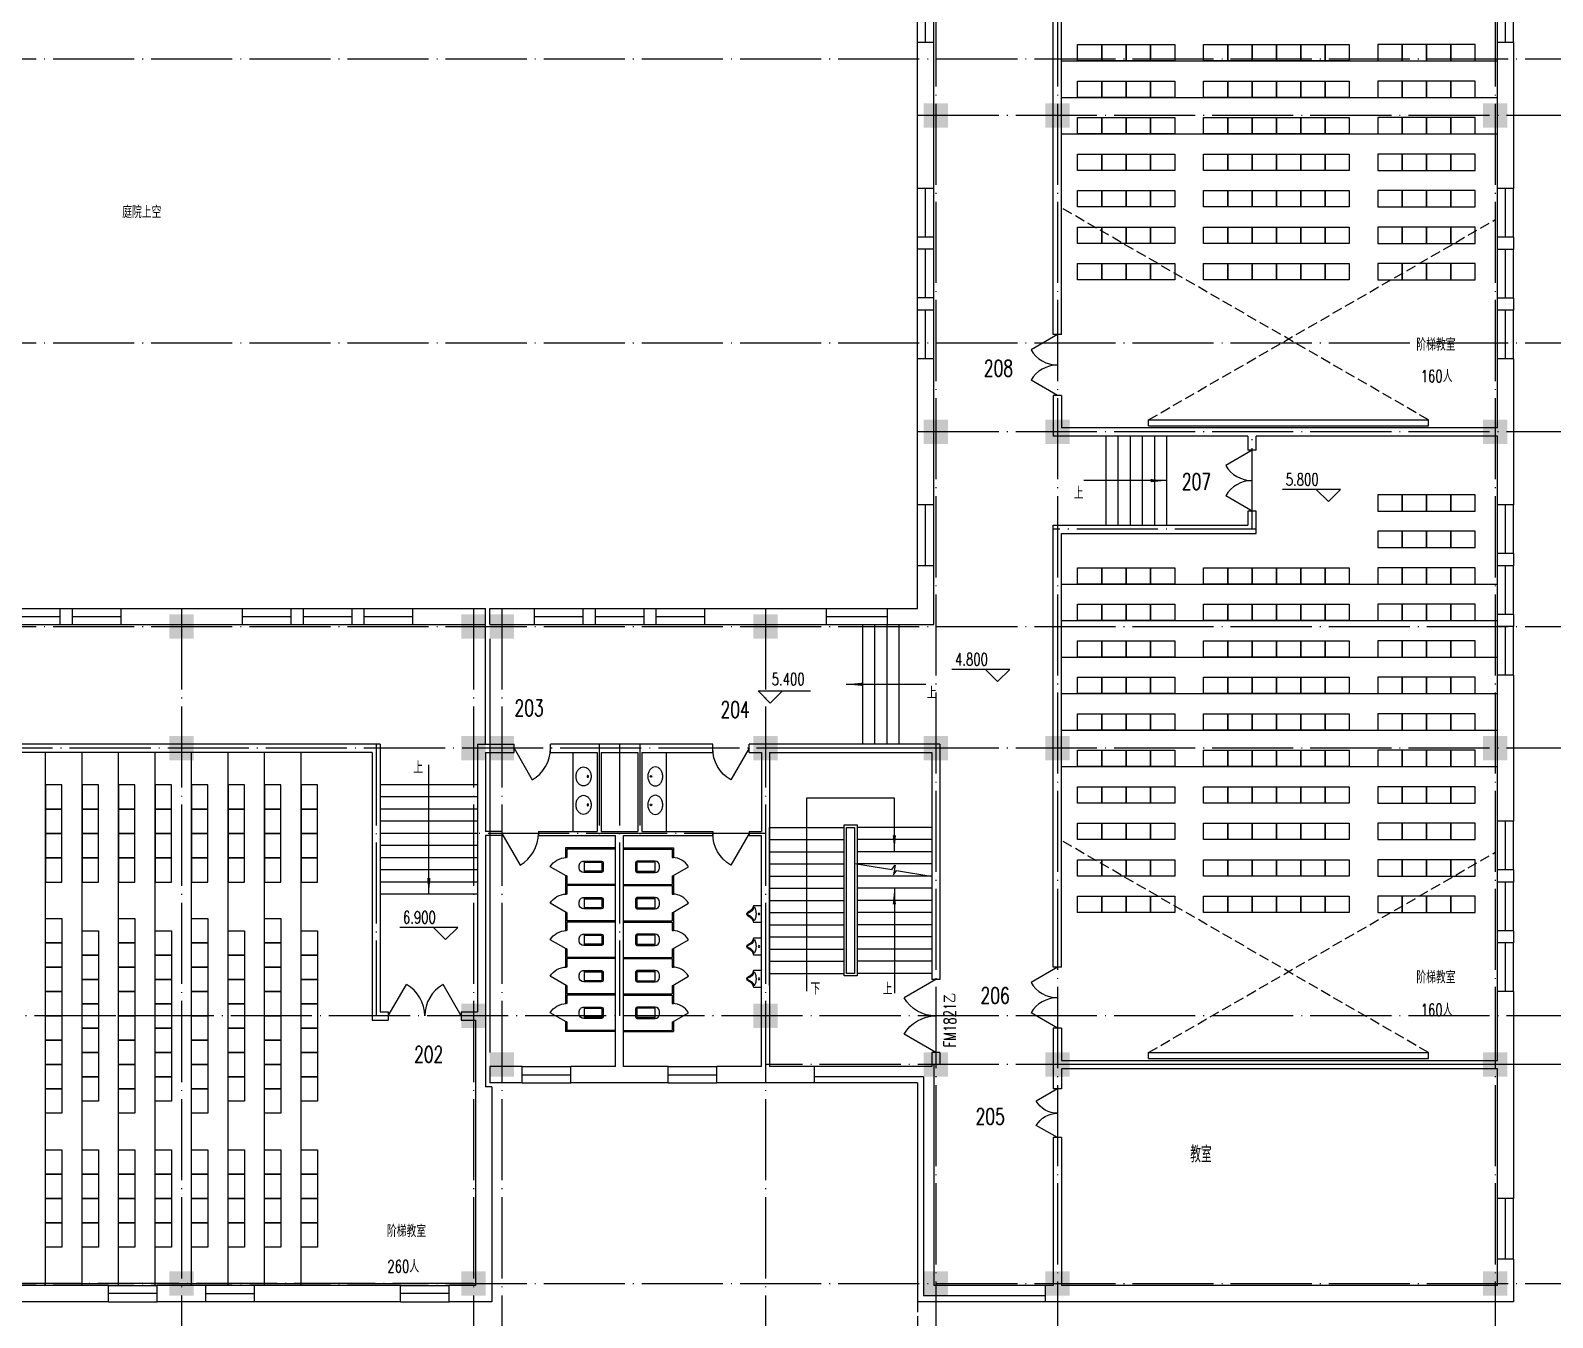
# Model space of a CAD drawing. Extents: x 165127 to 1058185, y 60808 to 144908.
# Drawn here: x 441158 to 478695, y 78016 to 109753 of the extents above; entities that cross this region are included whole.
import ezdxf
from ezdxf.enums import TextEntityAlignment as Align

# ---------------------------------------------------------------- set-up
doc = ezdxf.new("R2010")
doc.units = 0
doc.header["$LTSCALE"] = 1000
doc.linetypes.add('DASH', pattern=[0.35, 0.25, -0.1])
doc.linetypes.add('DOTE', pattern=[2.42, 2, -0.2, 0.02, -0.2])
doc.layers.get('0').update_dxf_attribs({"linetype": 'CONTINUOUS'})
for name, color, linetype in [('COLUMN', 7, 'CONTINUOUS'), ('DOTE', 1, 'DOTE'), ('F', 252, 'CONTINUOUS'), ('LVTRY', 6, 'CONTINUOUS'), ('LVTRY_WINDOW', 7, 'CONTINUOUS'), ('PUB_DIM', 3, 'CONTINUOUS'), ('PUB_TEXT', 7, 'CONTINUOUS'), ('STAIR', 3, 'CONTINUOUS'), ('WALL', 255, 'CONTINUOUS'), ('WINDOW', 2, 'CONTINUOUS'), ('WINDOW_TEXT', 7, 'CONTINUOUS'), ('面积注记', 7, 'CONTINUOUS')]:
    doc.layers.add(name, color=color, linetype=linetype)
doc.styles.add('_HZTXT', font='romans.shx', dxfattribs={"width": 0.7, "bigfont": 'z.shx'})
doc.styles.add('DIM_FONT', font='SIMPLEX.shx', dxfattribs={"width": 0.7})
doc.styles.add('SIMPLEX', font='SIMPLEX.SHX')

# ---------------------------------------------------------------- blocks, each defined once
blk = doc.blocks.new('_DBLK1')
for p, q in [((-0.5, 0), (-0.25, -0.433)), ((0.5, 0), (0.25, -0.433))]:
    blk.add_line(p, q)
for centre, start, end in [((-0.5, 0), 300, 0), ((0.5, 0), 180, 240)]:
    blk.add_arc(centre, 0.5, start, end)
at = {"layer": 'WINDOW_TEXT', "style": 'SIMPLEX', "flags": 9}
blk.add_attdef('A', text='', height=1, dxfattribs=at).set_placement((0, 1.5), align=Align.MIDDLE)
blk = doc.blocks.new('_DBLK')
blk.add_line((-0.5, 0), (0, -0.866))
blk.add_arc((-0.5, 0), 1, 300, 0)
at = {"layer": 'WINDOW_TEXT', "style": 'SIMPLEX', "flags": 9}
blk.add_attdef('A', text='', height=1, dxfattribs=at).set_placement((0, 1.5), align=Align.MIDDLE)
blk = doc.blocks.new('_LV6')
for p, q in [((-140, -340), (-140, -780)), ((-110, -340), (-110, -770)), ((100, -300), (-100, -300)), ((100, -330), (-100, -330)), ((110, -770), (110, -340)), ((140, -780), (140, -340)), ((140, -770), (-140, -770)), ((-30, -890), (30, -890))]:
    blk.add_line(p, q)
for centre, radius, start, end in [((-100, -340), 40, 90, 180), ((-100, -340), 10, 90, 180), ((100, -340), 40, 0, 90), ((100, -340), 10, 0, 90), ((-30, -780), 110, 180, 270), ((30, -780), 110, 270, 0)]:
    blk.add_arc(centre, radius, start, end)
blk = doc.blocks.new('_LV8')
for p, q in [((-205, 0), (205, 0)), ((-205, -191), (-205, 0)), ((205, 0), (205, -191))]:
    blk.add_line(p, q)
blk.add_circle((0, -60), 20)
for centre, radius, start, end in [((-243, -391), 203, 19.2639, 79.2894), ((-152, -175), 10, 114.1084, 248.1394), ((5, -526), 395, 66.6675, 114.1084), ((-243, -401), 233, 19.2639, 68.1394), ((0, -306), 54, 199.2639, 269.7777), ((0, -316), 24, 199.2639, 269.4998), ((0, -306), 54, 270.2223, 340.7361), ((0, -316), 24, 270.5002, 340.7361), ((243, -401), 233, 110.4941, 160.7361), ((243, -391), 203, 100.7106, 160.7361), ((158, -173), 10, 290.4941, 66.6675)]:
    blk.add_arc(centre, radius, start, end)
blk = doc.blocks.new('A$C407C5CBC')
at = {"layer": 'F'}
blk.add_lwpolyline([(0, 600), (400, 600), (400, 0), (0, 0)], close=True, dxfattribs=at)
blk = doc.blocks.new('_FZH')
blk.add_solid([(-0.5, -0.5), (0.5, -0.5), (-0.5, 0.5), (0.5, 0.5)])
blk = doc.blocks.new('_LV4')
blk.add_lwpolyline([(0, -520, 0.078966), (92, -505, 0.088152), (166, -466, 0.105269), (218, -403, 0.121685), (235, -335, 0.121685), (218, -267, 0.105269), (166, -204, 0.088152), (92, -165, 0.078966), (0, -150, 0.078966), (-92, -165, 0.088152), (-166, -204, 0.105269), (-218, -267, 0.121685), (-235, -335, 0.121685), (-218, -403, 0.105269), (-166, -466, 0.088152), (-92, -505, 0.078966)], format="xyb", close=True)
blk.add_circle((0, -230), 20)
blk = doc.blocks.new('_ARROW')
blk.add_solid([(0, 0), (-1, 0.1), (-1, -0.1)])
blk = doc.blocks.new('_WBLK')
for p, q in [((-0.5, 0.5), (0.5, 0.5)), ((-0.5, 0), (0.5, 0)), ((-0.5, -0.5), (0.5, -0.5))]:
    blk.add_line(p, q)
at = {"layer": 'WINDOW_TEXT', "style": 'SIMPLEX', "flags": 9}
blk.add_attdef('A', text='', height=1, dxfattribs=at).set_placement((0, 1.5), align=Align.MIDDLE)
blk = doc.blocks.new('M_B14FAZ')
for p, q in [((-0.5, 0.5), (0.5, 0.5)), ((0.5, 0.021), (-0.5, 0.021)), ((-0.5, -0.5), (0.5, -0.5))]:
    blk.add_line(p, q)

msp = doc.modelspace()

# ---------------------------------------------------------------- linework, layer by layer
at = {"layer": 'DOTE'}
for p, q in [((463483, 139407.6), (463483, 71351.8)), ((466483, 139407.6), (466483, 71351.8)), ((477283, 139407.6), (477283, 71351.8)), ((347336.4, 109053.1), (481979.6, 109053.1)), ((481979.6, 107653.1), (463033, 107653.1)), ((347336.4, 102053.1), (481979.6, 102053.1)), ((481979.6, 99853.1), (463033, 99853.1)), ((471283, 97453.1), (471283, 99853.1)), ((471383, 97453.1), (466383, 97453.1)), ((444883, 95503.1), (444883, 71351.8)), ((452083, 95503.1), (452083, 71351.8)), ((452783, 95503.1), (452783, 71351.8)), ((459283, 95503.1), (459283, 71351.8)), ((347336.4, 95053.1), (481979.6, 95053.1)), ((463483, 92053.1), (426883, 92053.1)), ((449683, 92153.1), (449683, 85453.1)), ((455183, 92153.1), (455183, 89903.1)), ((455683, 92153.1), (455683, 85453.1)), ((456183, 92153.1), (456183, 89903.1)), ((481979.6, 92053.1), (459283, 92053.1)), ((459283, 89953.1), (452083, 89953.1)), ((481979.6, 85453.1), (347336.4, 85453.1)), ((481979.6, 84253.1), (459283, 84253.1)), ((477733, 84253.1), (466383, 84253.1)), ((347336.4, 78853.1), (481979.6, 78853.1)), ((452083, 78853.1), (430483, 78853.1))]:
    msp.add_line(p, q, dxfattribs=at)
at = {"layer": 'F', "linetype": 'DASH'}
for p, q in [((475633, 100153.1), (466583, 105378.1)), ((468733, 100153.1), (477283, 105089.4)), ((475633, 84553.1), (466583, 89778.1)), ((468733, 84553.1), (477283, 89489.4))]:
    msp.add_line(p, q, dxfattribs=at)
at = {"layer": 'LVTRY'}
for p, q in [((466583, 109003.1), (477333, 109003.1)), ((466583, 108103.1), (477333, 108103.1)), ((466583, 107203.1), (477333, 107203.1)), ((468733, 100003.1), (468733, 100153.1)), ((468733, 100153.1), (475633, 100153.1)), ((468733, 100003.1), (475633, 100003.1)), ((475633, 100003.1), (475633, 100153.1)), ((466583, 96103.1), (477333, 96103.1)), ((466583, 95203.1), (477333, 95203.1)), ((466583, 94303.1), (477333, 94303.1)), ((466583, 93403.1), (477333, 93403.1)), ((466583, 92503.1), (477333, 92503.1)), ((441533, 78803.1), (441533, 91953.1)), ((442433, 78803.1), (442433, 91953.1)), ((443333, 78803.1), (443333, 91953.1)), ((444233, 78803.1), (444233, 91953.1)), ((445133, 78803.1), (445133, 91953.1)), ((446033, 78803.1), (446033, 91953.1)), ((446933, 78803.1), (446933, 91953.1)), ((447833, 78803.1), (447833, 91953.1)), ((454533.3, 91953.1), (454533.3, 90003.1)), ((456832.7, 91953.1), (456832.7, 90003.1)), ((466583, 91603.1), (477333, 91603.1)), ((454353, 89597.1), (454353, 89357.1)), ((455583, 89597.1), (454353, 89597.1)), ((454383, 89357.1), (454353, 89357.1)), ((454383, 89567.1), (454383, 89357.1)), ((455583, 89567.1), (454383, 89567.1)), ((455783, 89597.1), (457013, 89597.1)), ((455783, 89567.1), (456983, 89567.1)), ((456983, 89567.1), (456983, 89357.1)), ((456983, 89357.1), (457013, 89357.1)), ((457013, 89597.1), (457013, 89357.1)), ((454353, 88907.1), (454353, 88457.1)), ((454383, 88907.1), (454353, 88907.1)), ((454383, 88907.1), (454383, 88697.1)), ((455583, 88697.1), (454383, 88697.1)), ((454383, 88667.1), (454383, 88457.1)), ((455583, 88667.1), (454383, 88667.1)), ((455783, 88697.1), (456983, 88697.1)), ((455783, 88667.1), (456983, 88667.1)), ((456983, 88907.1), (457013, 88907.1)), ((456983, 88907.1), (456983, 88697.1)), ((456983, 88667.1), (456983, 88457.1)), ((457013, 88907.1), (457013, 88457.1)), ((454383, 88457.1), (454353, 88457.1)), ((456983, 88457.1), (457013, 88457.1)), ((454353, 88007.1), (454353, 87557.1)), ((454383, 88007.1), (454353, 88007.1)), ((454383, 88007.1), (454383, 87797.1)), ((456983, 88007.1), (457013, 88007.1)), ((456983, 88007.1), (456983, 87797.1)), ((457013, 88007.1), (457013, 87557.1)), ((454383, 87557.1), (454353, 87557.1)), ((455583, 87797.1), (454383, 87797.1)), ((454383, 87767.1), (454383, 87557.1)), ((455583, 87767.1), (454383, 87767.1)), ((455783, 87797.1), (456983, 87797.1)), ((455783, 87767.1), (456983, 87767.1)), ((456983, 87767.1), (456983, 87557.1)), ((456983, 87557.1), (457013, 87557.1)), ((454353, 87107.1), (454353, 86657.1)), ((454383, 87107.1), (454353, 87107.1)), ((454383, 87107.1), (454383, 86897.1)), ((456983, 87107.1), (457013, 87107.1)), ((456983, 87107.1), (456983, 86897.1)), ((457013, 87107.1), (457013, 86657.1)), ((455583, 86897.1), (454383, 86897.1)), ((454383, 86867.1), (454383, 86657.1)), ((455583, 86867.1), (454383, 86867.1)), ((455783, 86897.1), (456983, 86897.1)), ((455783, 86867.1), (456983, 86867.1)), ((456983, 86867.1), (456983, 86657.1)), ((454383, 86657.1), (454353, 86657.1)), ((456983, 86657.1), (457013, 86657.1)), ((454383, 86207.1), (454353, 86207.1)), ((454353, 86207.1), (454353, 85757.1)), ((454383, 86207.1), (454383, 85997.1)), ((455583, 85997.1), (454383, 85997.1)), ((454383, 85967.1), (454383, 85757.1)), ((455583, 85967.1), (454383, 85967.1)), ((455783, 85997.1), (456983, 85997.1)), ((455783, 85967.1), (456983, 85967.1)), ((456983, 86207.1), (457013, 86207.1)), ((456983, 86207.1), (456983, 85997.1)), ((456983, 85967.1), (456983, 85757.1)), ((457013, 86207.1), (457013, 85757.1)), ((454383, 85757.1), (454353, 85757.1)), ((456983, 85757.1), (457013, 85757.1)), ((454383, 85307.1), (454353, 85307.1)), ((454353, 85307.1), (454353, 85067.1)), ((454383, 85307.1), (454383, 85097.1)), ((456983, 85307.1), (457013, 85307.1)), ((456983, 85307.1), (456983, 85097.1)), ((457013, 85307.1), (457013, 85067.1)), ((455583, 85067.1), (454353, 85067.1)), ((455583, 85097.1), (454383, 85097.1)), ((455783, 85097.1), (456983, 85097.1)), ((455783, 85067.1), (457013, 85067.1)), ((468733, 84403.1), (468733, 84553.1)), ((468733, 84553.1), (475633, 84553.1)), ((475633, 84403.1), (475633, 84553.1)), ((468733, 84403.1), (475633, 84403.1))]:
    msp.add_line(p, q, dxfattribs=at)
at = {"layer": 'PUB_DIM'}
for p, q in [((473167, 98434), (472036.2, 98434)), ((472867, 98434), (473167, 98134)), ((473467, 98434), (472867, 98434)), ((473167, 98134), (473467, 98434)), ((465008.7, 93997.3), (463877.9, 93997.3)), ((464708.7, 93997.3), (465008.7, 93697.3)), ((465308.7, 93997.3), (464708.7, 93997.3)), ((465008.7, 93697.3), (465308.7, 93997.3)), ((459402.9, 93167.2), (459102.9, 93467.2)), ((459102.9, 93467.2), (459702.9, 93467.2)), ((459402.9, 93467.2), (460394.4, 93467.2)), ((459702.9, 93467.2), (459402.9, 93167.2)), ((451394.3, 87635.9), (450263.4, 87635.9)), ((451094.3, 87635.9), (451394.3, 87335.9)), ((451694.3, 87635.9), (451094.3, 87635.9)), ((451394.3, 87335.9), (451694.3, 87635.9))]:
    msp.add_line(p, q, dxfattribs=at)
for points in [[(469183, 98653.1), (467137.8, 98653.1)], [(461278, 93630.3), (463242.1, 93630.3)], [(450982.7, 88453.1), (450982.7, 91643.4)], [(462463, 89503.1), (462463, 90823.1), (460294.2, 90823.1), (460294.2, 86065.8)], [(462463, 88603.1), (462463, 86011.2)]]:
    msp.add_lwpolyline(points, dxfattribs=at)
at = {"layer": 'STAIR'}
for p, q in [((467683, 97553.1), (467683, 99753.1)), ((467983, 97553.1), (467983, 99753.1)), ((468283, 97553.1), (468283, 99753.1)), ((468583, 97553.1), (468583, 99753.1)), ((468883, 97553.1), (468883, 99753.1)), ((469183, 97553.1), (469183, 99753.1)), ((452383, 92153.1), (452383, 95103.1)), ((461683, 92153.1), (461683, 95103.1)), ((461983, 92153.1), (461983, 95103.1)), ((462283, 92153.1), (462283, 95103.1)), ((462583, 92153.1), (462583, 95103.1)), ((452483, 94753.1), (452483, 84553.1)), ((452183, 91153.1), (449783, 91153.1)), ((452183, 90853.1), (449783, 90853.1)), ((452183, 90553.1), (449783, 90553.1)), ((452183, 90253.1), (449783, 90253.1)), ((459383, 86203.1), (459383, 90103.1)), ((459383, 90103.1), (461223, 90103.1)), ((461223, 86443.1), (461223, 90163.1)), ((461223, 90163.1), (461543, 90163.1)), ((461283, 86503.1), (461283, 90103.1)), ((461283, 90103.1), (461483, 90103.1)), ((461483, 90103.1), (461483, 86503.1)), ((461543, 90163.1), (461543, 86443.1)), ((463383, 90103.1), (461543, 90103.1)), ((452183, 89953.1), (449783, 89953.1)), ((459383, 89803.1), (461223, 89803.1)), ((463383, 89803.1), (461543, 89803.1)), ((452183, 89653.1), (449783, 89653.1)), ((452183, 89353.1), (449783, 89353.1)), ((459383, 89503.1), (461223, 89503.1)), ((463383, 89503.1), (461543, 89503.1)), ((452183, 89053.1), (449783, 89053.1)), ((459383, 89203.1), (461223, 89203.1)), ((461483, 89215.5), (462401, 89062.9)), ((463383, 89203.1), (461543, 89203.1)), ((462401, 89062.9), (462479.9, 89171.5)), ((462479.9, 89171.5), (462440.5, 88934.7)), ((462440.5, 88934.7), (462519.4, 89043.2)), ((462519.4, 89043.2), (463362.6, 88903.1)), ((452183, 88753.1), (449783, 88753.1)), ((459383, 88903.1), (461223, 88903.1)), ((459383, 88603.1), (461223, 88603.1)), ((463383, 88903.1), (461543, 88903.1)), ((463383, 88603.1), (461543, 88603.1)), ((452183, 88453.1), (449783, 88453.1)), ((459383, 88303.1), (461223, 88303.1)), ((463383, 88303.1), (461543, 88303.1)), ((459383, 88003.1), (461223, 88003.1)), ((463383, 88003.1), (461543, 88003.1)), ((459383, 87703.1), (461223, 87703.1)), ((463383, 87703.1), (461543, 87703.1)), ((459383, 87403.1), (461223, 87403.1)), ((459383, 87103.1), (461223, 87103.1)), ((463383, 87403.1), (461543, 87403.1)), ((463383, 87103.1), (461543, 87103.1)), ((459383, 86803.1), (461223, 86803.1)), ((463383, 86803.1), (461543, 86803.1)), ((459383, 86503.1), (461223, 86503.1)), ((461543, 86443.1), (461223, 86443.1)), ((461483, 86503.1), (461283, 86503.1)), ((463383, 86503.1), (461543, 86503.1))]:
    msp.add_line(p, q, dxfattribs=at)
at = {"layer": 'STAIR', "linetype": 'DASH'}
msp.add_line((463033, 78403.1), (463033, 77599.7), dxfattribs=at)
at = {"layer": 'WALL'}
for p, q in [((466383, 102253.1), (466383, 115553.1)), ((466583, 102253.1), (466583, 115353.1)), ((463433, 109453.1), (463033, 109453.1)), ((463033, 105857.6), (463033, 109453.1)), ((463433, 105857.6), (463433, 109453.1)), ((477733, 109453.1), (477333, 109453.1)), ((477333, 105853.1), (477333, 109453.1)), ((477733, 109453.1), (477733, 105853.1)), ((463433, 105857.6), (463033, 105857.6)), ((477733, 105853.1), (477333, 105853.1)), ((463433, 104657.6), (463033, 104657.6)), ((463033, 104357.6), (463033, 104657.6)), ((463033, 104357.6), (463033, 104657.6)), ((463433, 104357.6), (463033, 104357.6)), ((463433, 104357.6), (463433, 104657.6)), ((463433, 104357.6), (463433, 104657.6)), ((477733, 104653.1), (477333, 104653.1)), ((477333, 104353.1), (477333, 104653.1)), ((477733, 104353.1), (477333, 104353.1)), ((477733, 104653.1), (477733, 104353.1)), ((463433, 103157.6), (463033, 103157.6)), ((463033, 102857.6), (463033, 103157.6)), ((463033, 102857.6), (463033, 103157.6)), ((463433, 102857.6), (463033, 102857.6)), ((463433, 102857.6), (463433, 103157.6)), ((463433, 102857.6), (463433, 103157.6)), ((477733, 103153.1), (477333, 103153.1)), ((477333, 102853.1), (477333, 103153.1)), ((477733, 102853.1), (477333, 102853.1)), ((477733, 103153.1), (477733, 102853.1)), ((466583, 102253.1), (466383, 102253.1)), ((463433, 101657.6), (463033, 101657.6)), ((463033, 98053.1), (463033, 101657.6)), ((463433, 98053.1), (463433, 101657.6)), ((477733, 101653.1), (477333, 101653.1)), ((477333, 99953.1), (477333, 101653.1)), ((477733, 101653.1), (477733, 98053.1)), ((466383, 100753.1), (466383, 99753.1)), ((466583, 100753.1), (466383, 100753.1)), ((466583, 100753.1), (466383, 100753.1)), ((466583, 100753.1), (466583, 99953.1)), ((477333, 99953.1), (466583, 99953.1)), ((471183, 99753.1), (466383, 99753.1)), ((471183, 99753.1), (471183, 99403.1)), ((477333, 99753.1), (471383, 99753.1)), ((471383, 99403.1), (471383, 99753.1)), ((477333, 98053.1), (477333, 99753.1)), ((471383, 99403.1), (471183, 99403.1)), ((463433, 98053.1), (463033, 98053.1)), ((477733, 98053.1), (477333, 98053.1)), ((471183, 97903.1), (471183, 97553.1)), ((471383, 97903.1), (471183, 97903.1)), ((471383, 97353.1), (471383, 97903.1)), ((466383, 86653.1), (466383, 97553.1)), ((466383, 97553.1), (471183, 97553.1)), ((466583, 86653.1), (466583, 97353.1)), ((466583, 97353.1), (471383, 97353.1)), ((477733, 96853.1), (477333, 96853.1)), ((477333, 96553.1), (477333, 96853.1)), ((477733, 96853.1), (477733, 96553.1)), ((463033, 95503.1), (463033, 96553.1)), ((463433, 96553.1), (463033, 96553.1)), ((463433, 95103.1), (463433, 96553.1)), ((477733, 96553.1), (477333, 96553.1)), ((441883, 95503.1), (442183, 95503.1)), ((441883, 95503.1), (441883, 95103.1)), ((441883, 95503.1), (442183, 95503.1)), ((442183, 95503.1), (442183, 95103.1)), ((443383, 95503.1), (443383, 95103.1)), ((443383, 95503.1), (446383, 95503.1)), ((446383, 95503.1), (446383, 95103.1)), ((447583, 95503.1), (447883, 95503.1)), ((447583, 95503.1), (447583, 95103.1)), ((447583, 95503.1), (447883, 95503.1)), ((447883, 95503.1), (447883, 95103.1)), ((449083, 95503.1), (449383, 95503.1)), ((449083, 95503.1), (449083, 95103.1)), ((449083, 95503.1), (449383, 95503.1)), ((449383, 95503.1), (449383, 95103.1)), ((450583, 95503.1), (450583, 95103.1)), ((450583, 95503.1), (452383, 95503.1)), ((452383, 95103.1), (452383, 95503.1)), ((452483, 95103.1), (452483, 95503.1)), ((452483, 95503.1), (453583, 95503.1)), ((453583, 95503.1), (453583, 95103.1)), ((454783, 95503.1), (455083, 95503.1)), ((454783, 95503.1), (454783, 95103.1)), ((454783, 95503.1), (455083, 95503.1)), ((455083, 95503.1), (455083, 95103.1)), ((456283, 95503.1), (456583, 95503.1)), ((456283, 95503.1), (456283, 95103.1)), ((456283, 95503.1), (456583, 95503.1)), ((456583, 95503.1), (456583, 95103.1)), ((457783, 95503.1), (457783, 95103.1)), ((457783, 95503.1), (460783, 95503.1)), ((460783, 95503.1), (460783, 95103.1)), ((462283, 95503.1), (463033, 95503.1)), ((462283, 95503.1), (462283, 95103.1)), ((477733, 95353.1), (477333, 95353.1)), ((477333, 95053.1), (477333, 95353.1)), ((477733, 95353.1), (477733, 95053.1)), ((441883, 95103.1), (442183, 95103.1)), ((441883, 95103.1), (442183, 95103.1)), ((443383, 95103.1), (446383, 95103.1)), ((447583, 95103.1), (447883, 95103.1)), ((447583, 95103.1), (447883, 95103.1)), ((449083, 95103.1), (449383, 95103.1)), ((449083, 95103.1), (449383, 95103.1)), ((450583, 95103.1), (452383, 95103.1)), ((452483, 95103.1), (453583, 95103.1)), ((454783, 95103.1), (455083, 95103.1)), ((454783, 95103.1), (455083, 95103.1)), ((456283, 95103.1), (456583, 95103.1)), ((456283, 95103.1), (456583, 95103.1)), ((457783, 95103.1), (460783, 95103.1)), ((462283, 95103.1), (463433, 95103.1)), ((477733, 95053.1), (477333, 95053.1)), ((477733, 93853.1), (477333, 93853.1)), ((477333, 90253.1), (477333, 93853.1)), ((477733, 93853.1), (477733, 90253.1)), ((449783, 92153.1), (433183, 92153.1)), ((449783, 92153.1), (449783, 85553.1)), ((452183, 92153.1), (453083, 92153.1)), ((452183, 92153.1), (452183, 85553.1)), ((453083, 91953.1), (453083, 92153.1)), ((453083, 91953.1), (453083, 92153.1)), ((457983, 92153.1), (453983, 92153.1)), ((453983, 91953.1), (453983, 92153.1)), ((457983, 91953.1), (457983, 92153.1)), ((463583, 92153.1), (458883, 92153.1)), ((458883, 91953.1), (458883, 92153.1)), ((463583, 92153.1), (463583, 86353.1)), ((449583, 91953.1), (433183, 91953.1)), ((449583, 91953.1), (449583, 85353.1)), ((452383, 91953.1), (453083, 91953.1)), ((452383, 91953.1), (452383, 90003.1)), ((453983, 91953.1), (455133, 91953.1)), ((455133, 91953.1), (455133, 90003.1)), ((455233, 91953.1), (456133, 91953.1)), ((455233, 91953.1), (455233, 90003.1)), ((456133, 91953.1), (456133, 90003.1)), ((456233, 91953.1), (456233, 90003.1)), ((456233, 91953.1), (457983, 91953.1)), ((458883, 91953.1), (459183, 91953.1)), ((459183, 91953.1), (459183, 90003.1)), ((459383, 91953.1), (459383, 84203.1)), ((459383, 91953.1), (463383, 91953.1)), ((463383, 91953.1), (463383, 86353.1)), ((477733, 90253.1), (477333, 90253.1)), ((452783, 90003.1), (452383, 90003.1)), ((452783, 89903.1), (452383, 89903.1)), ((452383, 89903.1), (452383, 83703.1)), ((452783, 90003.1), (452783, 89903.1)), ((453683, 90003.1), (455133, 90003.1)), ((453683, 90003.1), (453683, 89903.1)), ((453683, 89903.1), (455583, 89903.1)), ((455233, 90003.1), (456133, 90003.1)), ((455583, 84203.1), (455583, 89903.1)), ((455783, 84203.1), (455783, 89903.1)), ((455783, 89903.1), (457983, 89903.1)), ((456233, 90003.1), (457983, 90003.1)), ((457983, 90003.1), (457983, 89903.1)), ((458883, 90003.1), (458883, 89903.1)), ((458883, 90003.1), (459183, 90003.1)), ((458883, 89903.1), (459183, 89903.1)), ((459183, 84203.1), (459183, 89903.1)), ((477733, 89053.1), (477333, 89053.1)), ((477333, 88753.1), (477333, 89053.1)), ((477733, 89053.1), (477733, 88753.1)), ((477733, 88753.1), (477333, 88753.1)), ((477733, 87553.1), (477333, 87553.1)), ((477333, 87253.1), (477333, 87553.1)), ((477733, 87553.1), (477733, 87253.1)), ((477733, 87253.1), (477333, 87253.1)), ((463583, 86353.1), (463383, 86353.1)), ((466583, 86653.1), (466383, 86653.1)), ((477333, 84353.1), (477333, 86053.1)), ((477733, 86053.1), (477333, 86053.1)), ((477733, 86053.1), (477733, 80953.1)), ((449583, 85353.1), (449983, 85353.1)), ((449783, 85553.1), (449983, 85553.1)), ((449983, 85553.1), (449983, 85353.1)), ((451783, 85553.1), (451783, 85353.1)), ((451783, 85553.1), (452183, 85553.1)), ((451783, 85353.1), (452133, 85353.1)), ((452133, 85353.1), (452133, 78803.1)), ((466383, 85153.1), (466383, 83653.3)), ((466583, 85153.1), (466383, 85153.1)), ((466583, 85153.1), (466383, 85153.1)), ((466583, 85153.1), (466583, 84353.1)), ((463383, 84553.1), (463383, 84203.1)), ((463583, 84553.1), (463383, 84553.1)), ((463583, 84553.1), (463583, 84253.1)), ((452483, 84203.1), (452483, 83803.1)), ((453283, 84203.1), (452483, 84203.1)), ((453283, 83803.1), (453283, 84203.1)), ((455583, 84203.1), (454483, 84203.1)), ((454483, 83803.1), (454483, 84203.1)), ((456883, 84203.1), (455783, 84203.1)), ((456883, 83803.1), (456883, 84203.1)), ((459183, 84203.1), (458083, 84203.1)), ((458083, 83803.1), (458083, 84203.1)), ((460483.2, 84203.1), (459383, 84203.1)), ((460483.2, 84203.1), (460483.2, 83803.1)), ((466583, 84353.1), (477333, 84353.1)), ((477333, 84153.1), (466583, 84153.1)), ((466583, 84153.1), (466583, 83653.3)), ((477333, 80953.1), (477333, 84153.1)), ((453283, 83803.1), (452483, 83803.1)), ((456883, 83803.1), (454483, 83803.1)), ((460483.2, 83803.1), (458083, 83803.1)), ((452533, 83703.1), (452383, 83703.1)), ((452533, 83703.1), (452533, 78403.1)), ((466583, 83653.3), (466383, 83653.3)), ((466583, 82453.3), (466383, 82453.3)), ((466383, 82453.3), (466383, 78803.1)), ((466583, 82453.3), (466583, 78803.1)), ((477733, 80953.1), (477333, 80953.1)), ((477333, 78803.1), (477333, 79453.1)), ((477733, 79453.1), (477333, 79453.1)), ((477733, 79453.1), (477733, 78403.1)), ((443083, 78803.1), (439483, 78803.1)), ((443083, 78403.1), (443083, 78803.1)), ((444283, 78403.1), (444283, 78803.1)), ((445483, 78803.1), (444283, 78803.1)), ((445483, 78403.1), (445483, 78803.1)), ((446683, 78403.1), (446683, 78803.1)), ((450283, 78803.1), (446683, 78803.1)), ((450283, 78403.1), (450283, 78803.1)), ((452133, 78803.1), (451483, 78803.1)), ((451483, 78403.1), (451483, 78803.1)), ((466183, 78803.1), (466183, 78403.1)), ((466383, 78803.1), (466183, 78803.1)), ((477333, 78803.1), (466583, 78803.1)), ((443083, 78403.1), (439483, 78403.1)), ((445483, 78403.1), (444283, 78403.1)), ((450283, 78403.1), (446683, 78403.1)), ((452533, 78403.1), (451483, 78403.1)), ((477733, 78403.1), (466183, 78403.1))]:
    msp.add_line(p, q, dxfattribs=at)
at = {"layer": 'WINDOW'}
for p, q in [((463383, 84203.1), (460483.2, 84203.1)), ((463433, 84253.1), (463433, 78803.1)), ((463183, 83953.1), (460483.2, 83953.1)), ((463033, 83803.1), (460483.2, 83803.1)), ((463033, 83803.1), (463033, 78403.1)), ((463183, 83953.1), (463183, 78553.1)), ((466183, 78553.1), (463183, 78553.1)), ((466183, 78803.1), (463433, 78803.1)), ((466183, 78403.1), (463033, 78403.1))]:
    msp.add_line(p, q, dxfattribs=at)

# ---------------------------------------------------------------- block references
at = {"layer": 'COLUMN', "yscale": 600, "zscale": 600}
for p, xscale in [((463483, 107653.1), -600), ((466483, 107653.1), -600), ((477283, 107653.1), -600), ((463483, 99853.1), -600), ((466483, 99853.1), -600), ((477283, 99853.1), -600), ((444883, 95053.1), -600), ((452083, 95053.1), -600), ((452783, 95053.1), -600), ((459283, 95053.1), -600), ((444883, 92053.1), -600), ((452083, 92053.1), -600), ((452783, 92053.1), -600), ((459283, 92053.1), -600), ((463483, 92053.1), -600), ((466483, 92053.1), -600), ((477283, 92053.1), -600), ((452083, 85453.1), -600), ((459283, 85453.1), -600), ((452783, 84253.1), -600), ((463482.7, 84253.1), -600), ((466483, 84253.1), -600), ((477283, 84253.1), -600), ((444883, 78853.1), -600), ((452083, 78853.1), -600), ((463482.7, 78853.1), -600), ((466483, 78853.1), 600), ((477283, 78853.1), 600)]:
    msp.add_blockref('_FZH', p, dxfattribs=dict(at, xscale=xscale))
at = {"layer": 'LVTRY'}
for name, p, rotation in [('A$C407C5CBC', (466983, 107603.1), 270), ('A$C407C5CBC', (467583, 107603.1), 270), ('A$C407C5CBC', (468183, 107603.1), 270), ('A$C407C5CBC', (467583, 92003.1), 270), ('A$C407C5CBC', (468183, 92003.1), 270), ('_LV4', (456232.7, 91358.1), 90), ('_LV4', (456232.7, 90658.1), 90), ('_LV6', (455783, 89132.1), 90), ('_LV6', (455783, 88232.1), 90), ('_LV6', (455783, 87332.1), 90), ('_LV6', (455783, 86432.1), 90), ('_LV6', (455783, 85532.1), 90)]:
    msp.add_blockref(name, p, dxfattribs=dict(at, rotation=rotation))
at = {"layer": 'LVTRY', "xscale": -1, "rotation": 270}
for name, p in [('_LV4', (455133.3, 91358.1)), ('_LV4', (455133.3, 90658.1)), ('_LV6', (455583, 89132.1)), ('_LV6', (455583, 88232.1)), ('_LV8', (459183, 87966.8)), ('_LV6', (455583, 87332.1)), ('_LV8', (459183, 87166.8)), ('_LV6', (455583, 86432.1)), ('_LV8', (459183, 86366.8)), ('_LV6', (455583, 85532.1))]:
    msp.add_blockref(name, p, dxfattribs=at)
at = {"layer": 'LVTRY_WINDOW', "yscale": 450, "zscale": 450}
for p, xscale, rotation in [((454368, 89132.1), -450, 270), ((456998, 89132.1), 450, 90), ((454368, 88232.1), -450, 270), ((456998, 88232.1), 450, 90), ((454368, 87332.1), -450, 270), ((456998, 87332.1), 450, 90), ((454368, 86432.1), -450, 270), ((456998, 86432.1), 450, 90), ((454368, 85532.1), -450, 270), ((456998, 85532.1), 450, 90)]:
    msp.add_blockref('_DBLK', p, dxfattribs=dict(at, xscale=xscale, rotation=rotation))
at = {"layer": 'PUB_DIM', "yscale": 400, "zscale": 400}
for p, xscale in [((469183, 98653.1), 400), ((461278, 93630.3), -400)]:
    msp.add_blockref('_ARROW', p, dxfattribs=dict(at, xscale=xscale))
at = {"layer": 'PUB_DIM', "xscale": -400, "yscale": 400, "zscale": 400}
for p, rotation in [((462463, 89503.1), 90), ((450982.7, 88453.1), 90), ((462463, 88603.1), 270)]:
    msp.add_blockref('_ARROW', p, dxfattribs=dict(at, rotation=rotation))
at = {"layer": 'STAIR'}
for p, rotation in [((466983, 109403.1), 270), ((467583, 109403.1), 270), ((468183, 109403.1), 270), ((468783, 109403.1), 270), ((470083, 109403.1), 270), ((470683, 109403.1), 270), ((471283, 109403.1), 270), ((471883, 109403.1), 270), ((472483, 109403.1), 270), ((473083, 109403.1), 270), ((466983, 108503.1), 270), ((467583, 108503.1), 270), ((468183, 108503.1), 270), ((468783, 108503.1), 270), ((470083, 108503.1), 270), ((470683, 108503.1), 270), ((471283, 108503.1), 270), ((471883, 108503.1), 270), ((472483, 108503.1), 270), ((473083, 108503.1), 270), ((468783, 107603.1), 270), ((470083, 107603.1), 270), ((470683, 107603.1), 270), ((471283, 107603.1), 270), ((471883, 107603.1), 270), ((472483, 107603.1), 270), ((473083, 107603.1), 270), ((466983, 106703.1), 270), ((467583, 106703.1), 270), ((468183, 106703.1), 270), ((468783, 106703.1), 270), ((470083, 106703.1), 270), ((470683, 106703.1), 270), ((471283, 106703.1), 270), ((471883, 106703.1), 270), ((472483, 106703.1), 270), ((473083, 106703.1), 270), ((466983, 105803.1), 270), ((467583, 105803.1), 270), ((468183, 105803.1), 270), ((468783, 105803.1), 270), ((470083, 105803.1), 270), ((470683, 105803.1), 270), ((471283, 105803.1), 270), ((471883, 105803.1), 270), ((472483, 105803.1), 270), ((473083, 105803.1), 270), ((466983, 104903.1), 270), ((467583, 104903.1), 270), ((468183, 104903.1), 270), ((468783, 104903.1), 270), ((470083, 104903.1), 270), ((470683, 104903.1), 270), ((471283, 104903.1), 270), ((471883, 104903.1), 270), ((472483, 104903.1), 270), ((473083, 104903.1), 270), ((466983, 104003.1), 270), ((467583, 104003.1), 270), ((468183, 104003.1), 270), ((468783, 104003.1), 270), ((470083, 104003.1), 270), ((470683, 104003.1), 270), ((471283, 104003.1), 270), ((471883, 104003.1), 270), ((472483, 104003.1), 270), ((473083, 104003.1), 270), ((466983, 96503.1), 270), ((467583, 96503.1), 270), ((468183, 96503.1), 270), ((468783, 96503.1), 270), ((470083, 96503.1), 270), ((470683, 96503.1), 270), ((471283, 96503.1), 270), ((471883, 96503.1), 270), ((472483, 96503.1), 270), ((473083, 96503.1), 270), ((466983, 95603.1), 270), ((467583, 95603.1), 270), ((468183, 95603.1), 270), ((468783, 95603.1), 270), ((470083, 95603.1), 270), ((470683, 95603.1), 270), ((471283, 95603.1), 270), ((471883, 95603.1), 270), ((472483, 95603.1), 270), ((473083, 95603.1), 270), ((466983, 94703.1), 270), ((467583, 94703.1), 270), ((468183, 94703.1), 270), ((468783, 94703.1), 270), ((470083, 94703.1), 270), ((470683, 94703.1), 270), ((471283, 94703.1), 270), ((471883, 94703.1), 270), ((472483, 94703.1), 270), ((473083, 94703.1), 270), ((466983, 93803.1), 270), ((467583, 93803.1), 270), ((468183, 93803.1), 270), ((468783, 93803.1), 270), ((470083, 93803.1), 270), ((470683, 93803.1), 270), ((471283, 93803.1), 270), ((471883, 93803.1), 270), ((472483, 93803.1), 270), ((473083, 93803.1), 270), ((466983, 92903.1), 270), ((467583, 92903.1), 270), ((468183, 92903.1), 270), ((468783, 92903.1), 270), ((470083, 92903.1), 270), ((470683, 92903.1), 270), ((471283, 92903.1), 270), ((471883, 92903.1), 270), ((472483, 92903.1), 270), ((473083, 92903.1), 270), ((466983, 92003.1), 270), ((468783, 92003.1), 270), ((470083, 92003.1), 270), ((470683, 92003.1), 270), ((471283, 92003.1), 270), ((471883, 92003.1), 270), ((472483, 92003.1), 270), ((473083, 92003.1), 270), ((466983, 91103.1), 270), ((467583, 91103.1), 270), ((468183, 91103.1), 270), ((468783, 91103.1), 270), ((470083, 91103.1), 270), ((470683, 91103.1), 270), ((471283, 91103.1), 270), ((471883, 91103.1), 270), ((472483, 91103.1), 270), ((473083, 91103.1), 270), ((466983, 90203.1), 270), ((467583, 90203.1), 270), ((468183, 90203.1), 270), ((468783, 90203.1), 270), ((470083, 90203.1), 270), ((470683, 90203.1), 270), ((471283, 90203.1), 270), ((471883, 90203.1), 270), ((472483, 90203.1), 270), ((473083, 90203.1), 270), ((466983, 89303.1), 270), ((467583, 89303.1), 270), ((468183, 89303.1), 270), ((468783, 89303.1), 270), ((470083, 89303.1), 270), ((470683, 89303.1), 270), ((471283, 89303.1), 270), ((471883, 89303.1), 270), ((472483, 89303.1), 270), ((473083, 89303.1), 270), ((466983, 88403.1), 270), ((467583, 88403.1), 270), ((468183, 88403.1), 270), ((468783, 88403.1), 270), ((470083, 88403.1), 270), ((470683, 88403.1), 270), ((471283, 88403.1), 270), ((471883, 88403.1), 270), ((472483, 88403.1), 270), ((473083, 88403.1), 270), ((441933, 87853.1), 180), ((443733, 87853.1), 180), ((445533, 87853.1), 180), ((447333, 87853.1), 180), ((442833, 87553.1), 180), ((444633, 87553.1), 180), ((446433, 87553.1), 180), ((448233, 87553.1), 180), ((441933, 87253.1), 180), ((443733, 87253.1), 180), ((445533, 87253.1), 180), ((447333, 87253.1), 180), ((442833, 86953.1), 180), ((444633, 86953.1), 180), ((446433, 86953.1), 180), ((448233, 86953.1), 180), ((441933, 86653.1), 180), ((442833, 86353.1), 180), ((443733, 86653.1), 180), ((444633, 86353.1), 180), ((445533, 86653.1), 180), ((446433, 86353.1), 180), ((447333, 86653.1), 180), ((448233, 86353.1), 180), ((441933, 86053.1), 180), ((443733, 86053.1), 180), ((445533, 86053.1), 180), ((447333, 86053.1), 180), ((442833, 85753.1), 180), ((444633, 85753.1), 180), ((446433, 85753.1), 180), ((448233, 85753.1), 180), ((441933, 85453.1), 180), ((443733, 85453.1), 180), ((445533, 85453.1), 180), ((447333, 85453.1), 180), ((441933, 84853.1), 180), ((442833, 85153.1), 180), ((443733, 84853.1), 180), ((444633, 85153.1), 180), ((445533, 84853.1), 180), ((446433, 85153.1), 180), ((447333, 84853.1), 180), ((448233, 85153.1), 180), ((442833, 84553.1), 180), ((444633, 84553.1), 180), ((446433, 84553.1), 180), ((448233, 84553.1), 180), ((441933, 84253.1), 180), ((443733, 84253.1), 180), ((445533, 84253.1), 180), ((447333, 84253.1), 180), ((442833, 83953.1), 180), ((444633, 83953.1), 180), ((446433, 83953.1), 180), ((448233, 83953.1), 180), ((441933, 83653.1), 180), ((443733, 83653.1), 180), ((445533, 83653.1), 180), ((447333, 83653.1), 180), ((441933, 82153.1), 180), ((442833, 82153.1), 180), ((443733, 82153.1), 180), ((444633, 82153.1), 180), ((445533, 82153.1), 180), ((446433, 82153.1), 180), ((447333, 82153.1), 180), ((448233, 82153.1), 180), ((441933, 81553.1), 180), ((442833, 81553.1), 180), ((443733, 81553.1), 180), ((444633, 81553.1), 180), ((445533, 81553.1), 180), ((446433, 81553.1), 180), ((447333, 81553.1), 180), ((448233, 81553.1), 180), ((441933, 80953.1), 180), ((442833, 80953.1), 180), ((443733, 80953.1), 180), ((444633, 80953.1), 180), ((445533, 80953.1), 180), ((446433, 80953.1), 180), ((447333, 80953.1), 180), ((448233, 80953.1), 180), ((441933, 80353.1), 180), ((442833, 80353.1), 180), ((443733, 80353.1), 180), ((444633, 80353.1), 180), ((445533, 80353.1), 180), ((446433, 80353.1), 180), ((447333, 80353.1), 180), ((448233, 80353.1), 180)]:
    msp.add_blockref('A$C407C5CBC', p, dxfattribs=dict(at, rotation=rotation))
at = {"layer": 'STAIR', "xscale": -1, "rotation": 90}
for p in [(474983, 109403.1), (475583, 109403.1), (476183, 109403.1), (476783, 109403.1), (474983, 108503.1), (475583, 108503.1), (476183, 108503.1), (476783, 108503.1), (474983, 107603.1), (475583, 107603.1), (476183, 107603.1), (476783, 107603.1), (474983, 106703.1), (475583, 106703.1), (476183, 106703.1), (476783, 106703.1), (474983, 105803.1), (475583, 105803.1), (476183, 105803.1), (476783, 105803.1), (474983, 104903.1), (475583, 104903.1), (476183, 104903.1), (476783, 104903.1), (474983, 104003.1), (475583, 104003.1), (476183, 104003.1), (476783, 104003.1), (474983, 98303.1), (475583, 98303.1), (476183, 98303.1), (476783, 98303.1), (474983, 97403.1), (475583, 97403.1), (476183, 97403.1), (476783, 97403.1), (474983, 96503.1), (475583, 96503.1), (476183, 96503.1), (476783, 96503.1), (474983, 95603.1), (475583, 95603.1), (476183, 95603.1), (476783, 95603.1), (474983, 94703.1), (475583, 94703.1), (476183, 94703.1), (476783, 94703.1), (474983, 93803.1), (475583, 93803.1), (476183, 93803.1), (476783, 93803.1), (474983, 92903.1), (475583, 92903.1), (476183, 92903.1), (476783, 92903.1), (474983, 92003.1), (475583, 92003.1), (476183, 92003.1), (476783, 92003.1), (474983, 91103.1), (475583, 91103.1), (476183, 91103.1), (476783, 91103.1), (474983, 90203.1), (475583, 90203.1), (476183, 90203.1), (476783, 90203.1), (474983, 89303.1), (475583, 89303.1), (476183, 89303.1), (476783, 89303.1), (474983, 88403.1), (475583, 88403.1), (476183, 88403.1), (476783, 88403.1)]:
    msp.add_blockref('A$C407C5CBC', p, dxfattribs=at)
at = {"layer": 'STAIR', "xscale": -1}
for p in [(441933, 90553.1), (442833, 90553.1), (443733, 90553.1), (444633, 90553.1), (445533, 90553.1), (446433, 90553.1), (447333, 90553.1), (448233, 90553.1), (441933, 89953.1), (442833, 89953.1), (443733, 89953.1), (444633, 89953.1), (445533, 89953.1), (446433, 89953.1), (447333, 89953.1), (448233, 89953.1), (441933, 89353.1), (442833, 89353.1), (443733, 89353.1), (444633, 89353.1), (445533, 89353.1), (446433, 89353.1), (447333, 89353.1), (448233, 89353.1), (441933, 88753.1), (442833, 88753.1), (443733, 88753.1), (444633, 88753.1), (445533, 88753.1), (446433, 88753.1), (447333, 88753.1), (448233, 88753.1)]:
    msp.add_blockref('A$C407C5CBC', p, dxfattribs=at)
at = {"layer": 'WINDOW'}
for name, p, xscale, yscale, zscale, rotation in [('_WBLK', (463233, 110053.1), -1200, 400, 1200, 270), ('_WBLK', (477533, 110053.1), -1200, 400, 1200, 270), ('_WBLK', (463233, 105257.6), -1200, 400, 1200, 270), ('_WBLK', (477533, 105253.1), -1200, 400, 1200, 270), ('_WBLK', (463233, 103757.6), -1200, 400, 1200, 270), ('_WBLK', (477533, 103753.1), -1200, 399.9999999998836, 1200, 270), ('_WBLK', (463233, 102257.6), -1200, 400, 1200, 270), ('_WBLK', (477533, 102253.1), -1200, 400, 1200, 270), ('_DBLK1', (466483, 101503.1), 1500, 1500, 1500, 270), ('_DBLK1', (471283, 98653.1), 1500, 1500, 1500, 270), ('_WBLK', (463233, 97303.1), -1500, 400, 1500, 270), ('_WBLK', (477533, 97453.1), -1200, 400, 1200, 270), ('_WBLK', (477533, 95953.1), -1200, 399.9999999998836, 1200, 270), ('_WBLK', (441283, 95303.1), -1200, 400, 1200, 180), ('_WBLK', (442783, 95303.1), -1200, 400, 1200, 180), ('_WBLK', (446983, 95303.1), -1200, 400, 1200, 180), ('_WBLK', (448483, 95303.1), -1200, 400, 1200, 180), ('_WBLK', (449983, 95303.1), -1200, 400, 1200, 180), ('_WBLK', (454183, 95303.1), -1200, 400, 1200, 180), ('_WBLK', (455683, 95303.1), -1200, 400, 1200, 180), ('_WBLK', (457183, 95303.1), -1200, 400, 1200, 180), ('_WBLK', (461533, 95303.1), -1500, 400, 1500, 180), ('_WBLK', (477533, 94453.1), -1200, 400, 1200, 270), ('_WBLK', (477533, 89653.1), -1200, 400, 1200, 270), ('_WBLK', (477533, 88153.1), -1200, 399.9999999998836, 1200, 270), ('_WBLK', (477533, 86653.1), -1200, 400, 1200, 270), ('_DBLK1', (463483, 85453.1), -1800, 1800, 1800, 270), ('_DBLK1', (466483, 85903.1), 1500, 1500, 1500, 270), ('_WBLK', (453883, 84003.1), -1200, 400.0000000000292, 1200, 180), ('_WBLK', (457483, 84003.1), -1200, 400.0000000000292, 1200, 180), ('_DBLK1', (466483, 83053.3), -1200, 1200, 1200, 270), ('_WBLK', (477533, 80203.1), -1500, 400.0000000001164, 1500, 270)]:
    msp.add_blockref(name, p, dxfattribs=dict(at, xscale=xscale, yscale=yscale, zscale=zscale, rotation=rotation))
for name, p, xscale, yscale, zscale in [('_DBLK', (453533, 92053.1), 900, 900, 900), ('_DBLK', (458433, 92053.1), -900, 900, 900), ('_DBLK', (453233, 89953.1), 900, 900, 900), ('_DBLK', (458433, 89953.1), -900, 900, 900), ('_DBLK1', (450883, 85453.1), -1800, -1800, 1800), ('M_B14FAZ', (443683, 78603.1), 1200, 400, 1200), ('M_B14FAZ', (446083, 78603.1), -1200, 400, 1200), ('M_B14FAZ', (450883, 78603.1), 1200, 400, 1200)]:
    msp.add_blockref(name, p, dxfattribs=dict(at, xscale=xscale, yscale=yscale, zscale=zscale))

# ---------------------------------------------------------------- texts
at = {"layer": 'PUB_DIM', "style": 'DIM_FONT', "width": 0.7}
for s, p in [('5.800', (472522.2, 98681.2)), ('4.800', (464363.9, 94244.5)), ('5.400', (459843.3, 93758.4)), ('6.900', (450749.4, 87883.1))]:
    msp.add_text(s, height=300, dxfattribs=at).set_placement(p, align=Align.MIDDLE)
at = {"layer": 'PUB_TEXT', "style": '_HZTXT', "width": 0.7}
for s, p in [('庭院上空', (443420.9, 105126.8)), ('阶梯教室', (475336, 101859.3)), ('160人', (475444.7, 101078.8)), ('上', (466886.3, 98200.5)), ('上', (463266.8, 93274.9)), ('上', (450600.3, 91432.7)), ('阶梯教室', (475336, 86259.3)), ('下', (460395.4, 85974.4)), ('上', (462178.8, 85974.4)), ('160人', (475444.7, 85452.9)), ('阶梯教室', (449948.4, 79999.7)), ('260人', (449961.8, 79128.2))]:
    msp.add_text(s, height=300, dxfattribs=at).set_placement(p)
msp.add_text('FM1821乙', height=300, rotation=90, dxfattribs=at).set_placement((463982.8, 84679))
at = {"layer": '面积注记', "char_height": 400, "attachment_point": 1, "style": 'DIM_FONT'}
for s, insert, width in [('208', (464670.3, 101623.8), 2582.996), ('207', (469552.9, 98828.3), 2582.996), ('203', (453095.4, 93247.9), 2582.996), ('204', (458176.4, 93207.6), 2582.996), ('206', (464588.1, 86156.5), 2582.996), ('202', (450618.5, 84704.8), 2582.996), ('205', (464467.1, 83174.9), 2582.996), ('{\\Fromans,z|c134;教室}', (469757.4, 82241.9), 4383.541)]:
    msp.add_mtext(s, dxfattribs=dict(at, insert=insert, width=width))

doc.saveas('drawing.dxf')
